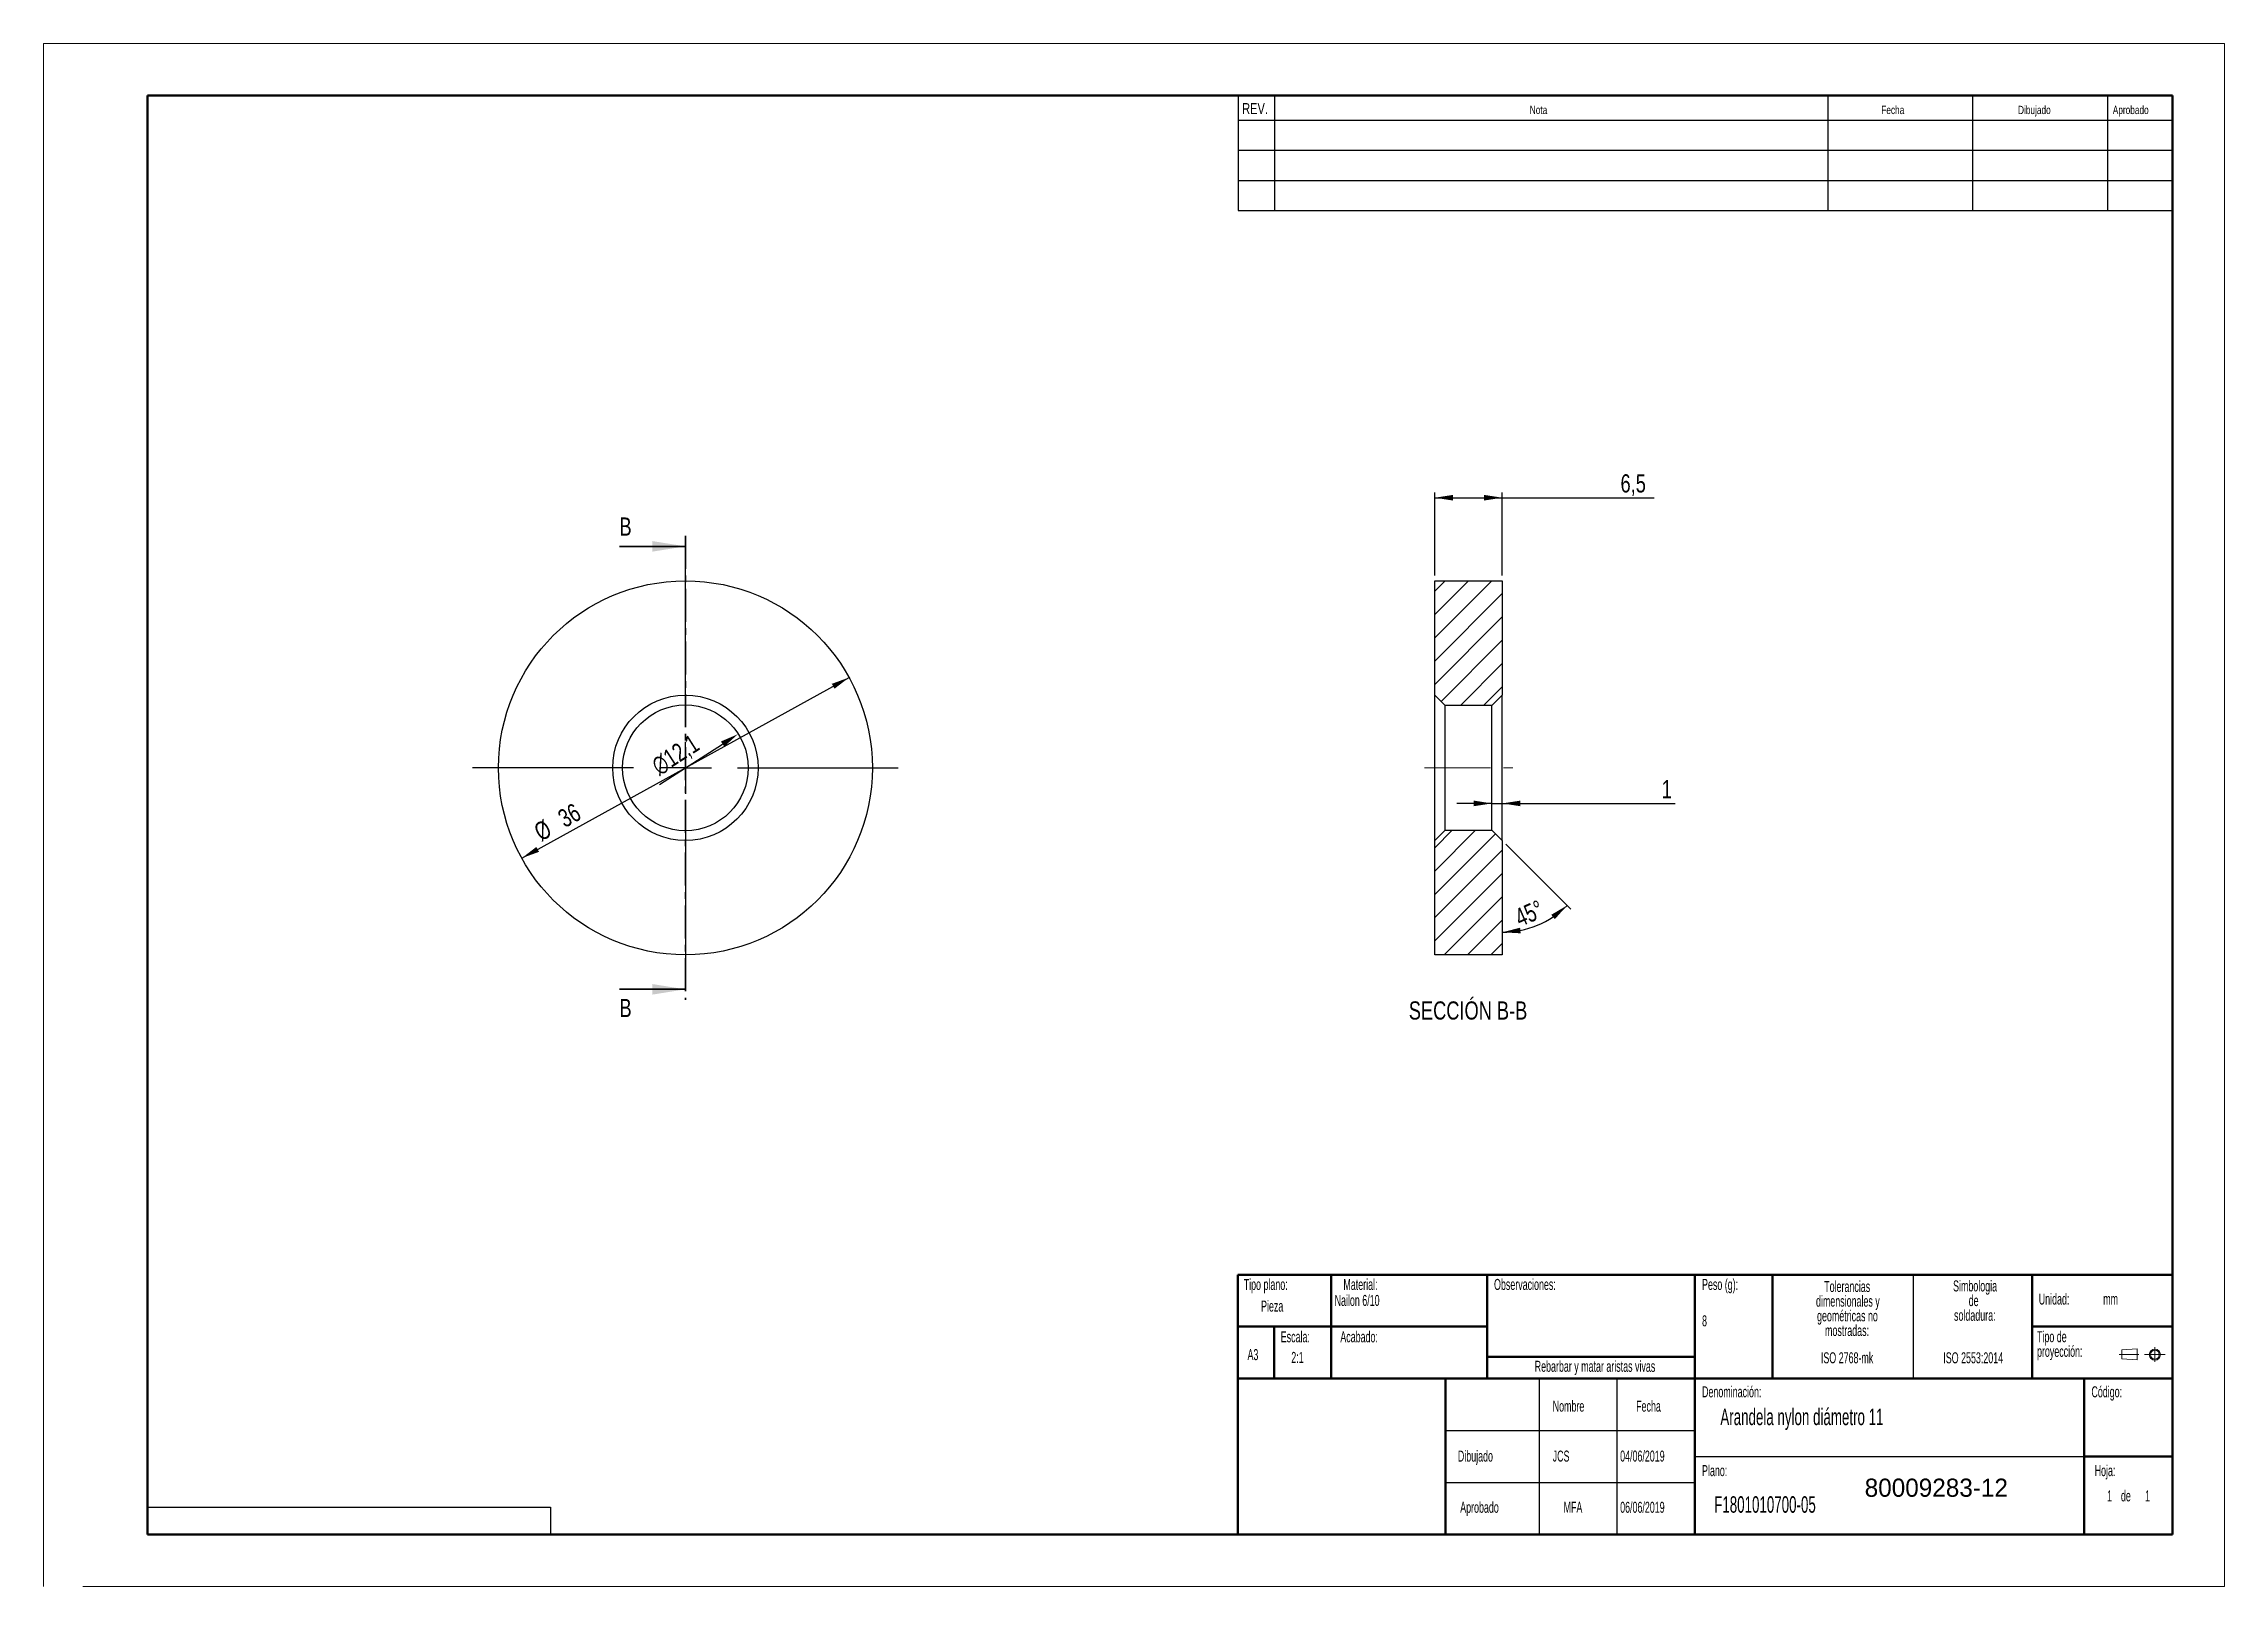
# Model space of a CAD drawing. Header units: millimetres. Extents: x 0 to 2826, y 0 to 813.
# Drawn here: x 0 to 420, y 0 to 297 of the extents above.
import ezdxf

# ---------------------------------------------------------------- set-up
doc = ezdxf.new("R2010")
doc.units = ezdxf.units.MM
doc.header["$PDSIZE"] = -1
doc.linetypes.add('CENTER', pattern=[10.16, 6.35, -1.27, 1.27, -1.27])
doc.linetypes.add('CENTERX2', pattern=[20.32, 12.7, -2.54, 2.54, -2.54])
doc.layers.add('FORMATO', color=7, linetype='Continuous')
doc.layers.add('SLD-0', color=179, linetype='Continuous')
doc.styles.add('SLDTEXTSTYLE0', font='TXT', dxfattribs={"width": 0.605})
doc.styles.add('SLDTEXTSTYLE1', font='TXT', dxfattribs={"width": 0.75})
doc.dimstyles.new('SLDDIMSTYLE0', dxfattribs={"dimtxt": 3.5, "dimasz": 3.5, "dimexe": 0, "dimexo": 0.0625, "dimgap": 0.875, "dimtad": 1, "dimdec": 1, "dimlfac": 0.5, "dimrnd": 1e-09, "dimzin": 12, "dimdsep": 46, "dimtxsty": 'SLDTEXTSTYLE1', "dimsah": 1, "dimcen": 0, "dimadec": 0, "dimazin": 3, "dimtfac": 1, "dimtdec": 1, "dimtmove": 0, "dimatfit": 3, "dimfxl": 1, "dimfrac": 2, "dimtolj": 1, "dimtzin": 12, "dimarcsym": 0})
doc.dimstyles.new('SLDDIMSTYLE1', dxfattribs={"dimtxt": 3.5, "dimasz": 3.5, "dimexe": 0, "dimexo": 0.0625, "dimgap": 0.875, "dimtad": 1, "dimdec": 1, "dimlfac": 0.5, "dimrnd": 1e-09, "dimzin": 12, "dimdsep": 46, "dimtxsty": 'SLDTEXTSTYLE1', "dimsah": 1, "dimcen": 0, "dimadec": 0, "dimazin": 3, "dimtfac": 1, "dimtdec": 1, "dimtmove": 0, "dimatfit": 3, "dimfxl": 1, "dimfrac": 2, "dimtolj": 1, "dimtzin": 12, "dimarcsym": 0})
doc.dimstyles.new('SLDDIMSTYLE2', dxfattribs={"dimtxt": 3.5, "dimasz": 3.5, "dimexe": 0, "dimexo": 0.0625, "dimgap": 0.875, "dimtad": 1, "dimdec": 4, "dimlfac": 0.5, "dimzin": 12, "dimdsep": 46, "dimtxsty": 'SLDTEXTSTYLE1', "dimsah": 1, "dimcen": 0.09, "dimazin": 3, "dimtfac": 1, "dimtofl": 0, "dimtmove": 0, "dimatfit": 3, "dimfxl": 1, "dimfrac": 2, "dimtolj": 1, "dimtzin": 12, "dimarcsym": 0})
doc.dimstyles.new('SLDDIMSTYLE3', dxfattribs={"dimtxt": 3.5, "dimasz": 3.5, "dimexe": 0, "dimexo": 0.0625, "dimgap": 0.875, "dimtad": 1, "dimdec": 1, "dimlfac": 0.5, "dimrnd": 1e-09, "dimzin": 12, "dimdsep": 46, "dimtxsty": 'SLDTEXTSTYLE1', "dimsah": 1, "dimcen": 0.09, "dimadec": 0, "dimazin": 3, "dimtfac": 1, "dimtdec": 1, "dimtmove": 0, "dimatfit": 0, "dimfxl": 1, "dimfrac": 2, "dimtolj": 1, "dimtzin": 12, "dimarcsym": 0})
doc.dimstyles.new('SLDDIMSTYLE4', dxfattribs={"dimtxt": 3.5, "dimasz": 3.5, "dimexe": 0, "dimexo": 0.0625, "dimgap": 0.875, "dimtad": 1, "dimdec": 1, "dimlfac": 0.5, "dimrnd": 1e-09, "dimzin": 12, "dimdsep": 46, "dimtxsty": 'SLDTEXTSTYLE1', "dimsah": 1, "dimcen": 0.09, "dimadec": 0, "dimazin": 3, "dimtfac": 1, "dimtdec": 1, "dimtofl": 0, "dimtmove": 0, "dimatfit": 3, "dimfxl": 1, "dimfrac": 2, "dimtolj": 1, "dimtzin": 12, "dimarcsym": 0})

# ---------------------------------------------------------------- blocks, each defined once
blk = doc.blocks.new('Bloque3')
at = {"color": 7, "linetype": 'CENTERX2', "lineweight": 18}
for p, q in [((397.92, 130.06), (394.8, 130.06)), ((398.88, 130.02), (402.16, 130.02)), ((400.52, 128.85), (400.52, 131.19))]:
    blk.add_line(p, q, dxfattribs=at)
at = {"color": 7, "linetype": 'Continuous', "lineweight": 18}
for p, q in [((397.68, 130.95), (395.23, 130.77)), ((395.23, 130.77), (395.23, 129.34)), ((397.68, 130.95), (397.68, 129.16)), ((397.68, 129.16), (395.23, 129.34))]:
    blk.add_line(p, q, dxfattribs=at)
for radius in [0.892, 0.713]:
    blk.add_circle((400.52, 130.02), radius, dxfattribs=at)
blk = doc.blocks.new('SW_NOTE_1')
at = {"layer": 'SLD-0', "color": 0, "attachment_point": 2, "style": 'SLDTEXTSTYLE0'}
for s, insert, char_height in [('dimensionales y', (7.54, -0.09), 2.1167), ('Tolerancias', (7.41, 2.73), 2.1167), ('geométricas no', (7.46, -2.92), 2.1167), ('mostradas:', (7.38, -5.74), 2.117)]:
    blk.add_mtext(s, dxfattribs=dict(at, insert=insert, char_height=char_height))
blk = doc.blocks.new('SW_NOTE_2')
at = {"layer": 'SLD-0', "color": 0, "attachment_point": 1, "style": 'SLDTEXTSTYLE0'}
for s, insert, char_height in [('Tipo de', (0, 2.73), 2.117), ('proyección:', (0, -0.09), 2.1167)]:
    blk.add_mtext(s, dxfattribs=dict(at, insert=insert, char_height=char_height))
blk = doc.blocks.new('SW_NOTE_3')
at = {"layer": 'SLD-0', "color": 0, "char_height": 2.117, "attachment_point": 2, "style": 'SLDTEXTSTYLE0'}
for s, insert in [('Simbologia', (7.11, 2.73)), ('de', (6.84, -0.09)), ('soldadura:', (7.06, -2.92))]:
    blk.add_mtext(s, dxfattribs=dict(at, insert=insert))
blk = doc.blocks.new('SW_NOTE_5')
at = {"layer": 'SLD-0', "color": 0, "attachment_point": 2, "style": 'SLDTEXTSTYLE0'}
for s, insert, char_height in [('dimensionales y', (7.54, -0.09), 2.1167), ('Tolerancias', (7.41, 2.73), 2.1167), ('geométricas no', (7.46, -2.92), 2.1167), ('mostradas:', (7.38, -5.74), 2.117)]:
    blk.add_mtext(s, dxfattribs=dict(at, insert=insert, char_height=char_height))
blk = doc.blocks.new('SW_NOTE_6')
at = {"layer": 'SLD-0', "color": 0, "attachment_point": 1, "style": 'SLDTEXTSTYLE0'}
for s, insert, char_height in [('Tipo de', (0, 2.73), 2.117), ('proyección:', (0, -0.09), 2.1167)]:
    blk.add_mtext(s, dxfattribs=dict(at, insert=insert, char_height=char_height))
blk = doc.blocks.new('SW_NOTE_7')
at = {"layer": 'SLD-0', "color": 0, "char_height": 2.117, "attachment_point": 2, "style": 'SLDTEXTSTYLE0'}
for s, insert in [('Simbologia', (7.11, 2.73)), ('de', (6.84, -0.09)), ('soldadura:', (7.06, -2.92))]:
    blk.add_mtext(s, dxfattribs=dict(at, insert=insert))
blk = doc.blocks.new('_D')
at = {"layer": 'FORMATO', "color": 52, "transparency": 16777216}
blk.add_line((92.08, 140.19), (155.13, 174.97), dxfattribs=at)
for points in [[(155.13, 174.97), (151.8, 173.75), (152.32, 172.81)], [(92.08, 140.19), (95.41, 141.41), (94.89, 142.35)]]:
    blk.add_solid(points, dxfattribs=at)
at = {"layer": 'FORMATO', "color": 52, "transparency": 16777216, "char_height": 3.5, "attachment_point": 1, "rotation": 28.8843, "style": 'SLDTEXTSTYLE1'}
for s, insert in [('%%c', (94.09, 146.43)), ('36', (98.69, 149.03))]:
    blk.add_mtext(s, dxfattribs=dict(at, insert=insert))
blk = doc.blocks.new('_D_1')
at = {"layer": 'Defpoints', "color": 0, "transparency": 16777216}
for p in [(133.71, 164.05), (113.5, 151.11)]:
    blk.add_point(p, dxfattribs=at)
at = {"layer": 'FORMATO', "color": 0, "lineweight": -2, "transparency": 16777216}
blk.add_line((118.6, 154.38), (130.77, 162.16), dxfattribs=at)
at = {"layer": 'FORMATO', "color": 0, "transparency": 16777216}
blk.add_solid([(130.45, 162.65), (131.08, 161.67), (133.71, 164.05)], dxfattribs=at)
at = {"layer": 'FORMATO', "color": 0, "transparency": 16777216, "insert": (116.67, 159.03), "char_height": 3.5, "attachment_point": 1, "rotation": 32.6125, "style": 'SLDTEXTSTYLE1'}
blk.add_mtext('\\A1;∅12,1', dxfattribs=at)
blk = doc.blocks.new('SW_CENTERMARKSYMBOL_0')
at = {"layer": 'FORMATO', "color": 0}
for p, q in [((0, 10), (0, 41)), ((0, 0), (0, 5)), ((-10, 0), (-41, 0)), ((0, 0), (-5, 0)), ((0, 0), (0, -5)), ((0, 0), (5, 0)), ((10, 0), (41, 0)), ((0, -10), (0, -41))]:
    blk.add_line(p, q, dxfattribs=at)
blk = doc.blocks.new('_D_2')
at = {"layer": 'FORMATO', "color": 52, "transparency": 16777216}
blk.add_line((281.64, 142.87), (294.12, 130.38), dxfattribs=at)
blk.add_arc((280.93, 143.58), 17.66, 270, 315, dxfattribs=at)
for points in [[(293.42, 131.09), (290.37, 129.29), (291.05, 128.45)], [(280.93, 125.92), (284.47, 125.72), (284.36, 126.8)]]:
    blk.add_solid(points, dxfattribs=at)
at = {"layer": 'FORMATO', "color": 52, "transparency": 16777216, "insert": (282.96, 130.12), "char_height": 3.5, "attachment_point": 1, "rotation": 23.5826, "style": 'SLDTEXTSTYLE1'}
blk.add_mtext('45°', dxfattribs=at)
blk = doc.blocks.new('_D_3')
at = {"layer": 'FORMATO', "color": 52, "transparency": 16777216}
for p, q in [((278.93, 150.73), (272.2, 150.73)), ((278.93, 150.73), (280.93, 150.73)), ((280.93, 150.73), (314.22, 150.73))]:
    blk.add_line(p, q, dxfattribs=at)
for points in [[(278.93, 150.73), (275.43, 151.27), (275.43, 150.19)], [(280.93, 150.73), (284.43, 150.19), (284.43, 151.27)]]:
    blk.add_solid(points, dxfattribs=at)
at = {"layer": 'FORMATO', "color": 52, "transparency": 16777216, "insert": (311.64, 155.24), "char_height": 3.5, "attachment_point": 1, "style": 'SLDTEXTSTYLE1'}
blk.add_mtext('1', dxfattribs=at)
blk = doc.blocks.new('_D_4')
at = {"layer": 'FORMATO', "color": 52, "transparency": 16777216}
for p, q in [((267.93, 194.58), (267.93, 210.58)), ((280.93, 194.58), (280.93, 210.58)), ((267.93, 209.58), (280.93, 209.58)), ((280.93, 209.58), (310.16, 209.58))]:
    blk.add_line(p, q, dxfattribs=at)
for points in [[(267.93, 209.58), (271.43, 209.04), (271.43, 210.12)], [(280.93, 209.58), (277.43, 210.12), (277.43, 209.04)]]:
    blk.add_solid(points, dxfattribs=at)
at = {"layer": 'FORMATO', "color": 52, "transparency": 16777216, "insert": (303.7, 214.09), "char_height": 3.5, "attachment_point": 1, "style": 'SLDTEXTSTYLE1'}
blk.add_mtext('6,5', dxfattribs=at)

msp = doc.modelspace()

# ---------------------------------------------------------------- hatches: boundary and pattern name
at = {"linetype": 'Continuous', "lineweight": 18}
h = msp.add_hatch(dxfattribs=at)
h.set_pattern_fill('ANSI31', style=0)
h.paths.add_polyline_path([(267.93013, 193.57769), (267.93013, 171.57769), (269.93013, 169.57769), (278.93013, 169.57769), (280.93013, 171.57769), (280.93013, 193.57769)], flags=0)
h = msp.add_hatch(dxfattribs=at)
h.set_pattern_fill('ANSI31', style=0)
h.paths.add_polyline_path([(267.93013, 143.57769), (267.93013, 121.57769), (280.93013, 121.57769), (280.93013, 143.57769), (278.93013, 145.57769), (269.93013, 145.57769)], flags=0)

# ---------------------------------------------------------------- linework, layer by layer
at = {"color": 7, "linetype": 'Continuous', "lineweight": 18}
for p, q in [((0, 297), (420, 297)), ((0, 297), (0, -0.00135)), ((420, 297), (420, 0)), ((7.53062, 0), (420, 0))]:
    msp.add_line(p, q, dxfattribs=at)
at = {"color": 7, "linetype": 'Continuous', "lineweight": 50}
for p, q in [((410, 287), (20, 287)), ((20, 10), (20, 287)), ((410, 10), (410, 287)), ((230, 60), (410, 60)), ((230, 60), (230, 10)), ((20, 10), (410, 10))]:
    msp.add_line(p, q, dxfattribs=at)
at = {"color": 7, "linetype": 'CENTER', "lineweight": 35}
msp.add_line((123.60549, 202.21769), (123.60549, 112.93769), dxfattribs=at)
at = {"color": 7, "linetype": 'Continuous', "lineweight": 35}
for p, q in [((110.90549, 200.21769), (123.60549, 200.21769)), ((110.90549, 114.93769), (123.60549, 114.93769))]:
    msp.add_line(p, q, dxfattribs=at)
at = {"color": 7, "linetype": 'Continuous', "lineweight": 25}
for p, q in [((267.93013, 193.57769), (280.93013, 193.57769)), ((267.93013, 171.57769), (267.93013, 193.57769)), ((280.93013, 193.57769), (280.93013, 171.57769)), ((269.93013, 169.57769), (267.93013, 171.57769)), ((267.93013, 143.57769), (267.93013, 171.57769)), ((278.93013, 169.57769), (269.93013, 169.57769)), ((269.93013, 145.57769), (269.93013, 169.57769)), ((280.93013, 171.57769), (278.93013, 169.57769)), ((278.93013, 145.57769), (278.93013, 169.57769)), ((280.93013, 143.57769), (280.93013, 171.57769)), ((267.93013, 143.57769), (269.93013, 145.57769)), ((267.93013, 121.57769), (267.93013, 143.57769)), ((269.93013, 145.57769), (278.93013, 145.57769)), ((278.93013, 145.57769), (280.93013, 143.57769)), ((280.93013, 143.57769), (280.93013, 121.57769)), ((280.93013, 121.57769), (267.93013, 121.57769))]:
    msp.add_line(p, q, dxfattribs=at)
for radius in [36, 14, 12.1]:
    msp.add_circle((123.60549, 157.57769), radius, dxfattribs=at)
at = {"color": 7, "linetype": 'Continuous', "lineweight": 35}
for points in [[(123.60549, 200.21769), (117.25549, 201.23369), (117.25549, 199.20169)], [(123.60549, 114.93769), (117.25549, 115.95369), (117.25549, 113.92169)]]:
    msp.add_solid(points, dxfattribs=at)
at = {"layer": 'FORMATO'}
for p, q in [((230.09147, 287), (410, 287)), ((230.09147, 287), (230.09147, 264.86559)), ((237.03357, 287), (237.03357, 264.86559)), ((343.65705, 287), (343.65705, 264.86559)), ((371.46224, 287), (371.46224, 264.86559)), ((397.51274, 287), (397.51274, 264.86559)), ((410, 287), (410, 264.86559)), ((230.09147, 282.26559), (410, 282.26559)), ((230.09147, 276.46559), (410, 276.46559)), ((230.09147, 270.66559), (410, 270.66559)), ((230.09147, 264.86559), (410, 264.86559))]:
    msp.add_line(p, q, dxfattribs=at)
at = {"layer": 'FORMATO', "color": 52, "linetype": 'CENTERX2', "lineweight": 18}
msp.add_line((265.93013, 157.57769), (282.93013, 157.57769), dxfattribs=at)
at = {"layer": 'SLD-0', "lineweight": 50}
for p, q in [((248, 60), (248, 40)), ((278, 60), (278, 40)), ((318, 60), (318, 40)), ((333, 60), (333, 40)), ((383, 60), (383, 40)), ((230, 50), (248, 50)), ((237, 50), (237, 40)), ((248, 50), (278, 50)), ((383, 50), (410, 50)), ((278, 44.15793), (318, 44.15793)), ((230, 40), (410, 40)), ((270, 40), (270, 10)), ((318, 40), (318, 10)), ((393, 40), (393, 10)), ((393, 25), (410, 25))]:
    msp.add_line(p, q, dxfattribs=at)
at = {"layer": 'SLD-0'}
for p, q in [((360.08171, 60), (360.08171, 40)), ((288, 40), (288, 10)), ((303, 40), (303, 10)), ((270, 30), (318, 30)), ((318, 25), (393, 25)), ((270, 20), (318, 20)), ((20.00222, 15.24515), (97.62867, 15.24515)), ((97.62867, 15.24515), (97.62867, 10))]:
    msp.add_line(p, q, dxfattribs=at)

# ---------------------------------------------------------------- block references
at = {"color": 7, "linetype": 'Continuous', "xscale": 1.2, "yscale": 1.2, "zscale": 1.2}
msp.add_blockref('Bloque3', (-74.01076, -111.40755), dxfattribs=at)
msp.add_blockref('Bloque3', (-74.01076, -111.40755), dxfattribs=at)
at = {"layer": 'FORMATO', "color": 52}
msp.add_blockref('SW_CENTERMARKSYMBOL_0', (123.60549, 157.57769), dxfattribs=at)
at = {"layer": 'SLD-0'}
for name, p in [('SW_NOTE_1', (339.94542, 56.05598)), ('SW_NOTE_5', (339.94542, 56.05598)), ('SW_NOTE_3', (364.87312, 56.16554)), ('SW_NOTE_7', (364.87312, 56.16554)), ('SW_NOTE_2', (383.914, 46.39095)), ('SW_NOTE_6', (383.914, 46.39095))]:
    msp.add_blockref(name, p, dxfattribs=at)

# ---------------------------------------------------------------- texts
at = {"color": 7, "linetype": 'Continuous', "char_height": 3.5, "attachment_point": 1, "style": 'SLDTEXTSTYLE1'}
for insert in [(110.90549, 205.77582), (110.90549, 113.08684)]:
    msp.add_mtext('B', dxfattribs=dict(at, insert=insert))
at = {"insert": (350.72576, 20.74656), "char_height": 3.5, "attachment_point": 1}
msp.add_mtext_dynamic_manual_height_columns('80009283-12', width=40.558551, gutter_width=17.5, heights=[0], dxfattribs=at)
at = {"layer": 'FORMATO', "style": 'SLDTEXTSTYLE1'}
for s, insert, char_height, attachment_point in [('REV.', (230.8357, 285.55214), 2.116667, 1), ('Nota', (286.22438, 285.02582), 1.5875, 1), ('Fecha', (353.92641, 285.02582), 1.5875, 1), ('Dibujado', (380.26085, 285.02582), 1.5875, 1), ('Aprobado', (398.51007, 285.02582), 1.5875, 1), ('SECCIÓN B-B', (274.33655, 112.61374), 3.5, 2)]:
    msp.add_mtext(s, dxfattribs=dict(at, insert=insert, char_height=char_height, attachment_point=attachment_point))
at = {"layer": 'SLD-0', "style": 'SLDTEXTSTYLE0'}
for s, insert, char_height, attachment_point in [('Tipo plano:', (231.12929, 59.18086), 2.1166667, 1), ('Tipo plano:', (231.12929, 59.18086), 2.1166667, 1), ('Material:', (250.32967, 59.18086), 2.116667, 1), ('Material:', (250.32967, 59.18086), 2.116667, 1), ('Observaciones:', (279.33862, 59.18086), 2.1166667, 1), ('Observaciones:', (279.33862, 59.18086), 2.1166667, 1), ('Peso (g):', (319.40306, 59.18086), 2.116667, 1), ('Peso (g):', (319.40306, 59.18086), 2.116667, 1), ('Pieza', (234.47259, 55.0192), 2.116667, 1), ('Pieza', (234.47259, 55.0192), 2.116667, 1), ('Nailon 6/10', (248.63483, 56.10576), 2.1166667, 1), ('Nailon 6/10', (248.63483, 56.10576), 2.1166667, 1), ('Unidad:', (384.24615, 56.37063), 2.116667, 1), ('Unidad:', (384.24615, 56.37063), 2.116667, 1), ('mm', (396.66218, 56.37063), 2.116667, 1), ('mm', (396.66218, 56.37063), 2.116667, 1), ('8', (319.40306, 52.18131), 2.11667, 1), ('8', (319.40306, 52.18131), 2.11667, 1), ('Escala:', (238.2631, 49.10147), 2.116667, 1), ('Escala:', (238.2631, 49.10147), 2.116667, 1), ('Acabado:', (249.73828, 49.10147), 2.116667, 1), ('Acabado:', (249.73828, 49.10147), 2.116667, 1), ('A3', (231.85935, 45.67437), 2.116667, 1), ('A3', (231.85935, 45.67437), 2.116667, 1), ('2:1', (240.29023, 45.13474), 2.116667, 1), ('2:1', (240.29023, 45.13474), 2.116667, 1), ('Rebarbar y matar aristas vivas', (298.78549, 43.42373), 2.1166667, 2), ('Rebarbar y matar aristas vivas', (298.78549, 43.42373), 2.1166667, 2), ('ISO 2768-mk', (347.33661, 45.06002), 2.1166667, 2), ('ISO 2768-mk', (347.33661, 45.06002), 2.1166667, 2), ('ISO 2553:2014', (371.62539, 45.06002), 2.1166667, 2), ('ISO 2553:2014', (371.62539, 45.06002), 2.1166667, 2), ('Denominación:', (319.40306, 38.51431), 2.1166667, 1), ('Denominación:', (319.40306, 38.51431), 2.1166667, 1), ('Código:', (394.39794, 38.51431), 2.116667, 1), ('Código:', (394.39794, 38.51431), 2.116667, 1), ('Nombre', (290.63775, 35.75483), 2.116667, 1), ('Nombre', (290.63775, 35.75483), 2.116667, 1), ('Fecha', (306.70833, 35.75483), 2.116667, 1), ('Fecha', (306.70833, 35.75483), 2.116667, 1), ('Arandela nylon diámetro 11', (322.92959, 34.21733), 3.175, 1), ('Arandela nylon diámetro 11', (322.92959, 34.21733), 3.175, 1), ('Dibujado', (272.37319, 26.14031), 2.116667, 1), ('Dibujado', (272.37319, 26.14031), 2.116667, 1), ('JCS', (290.63775, 26.14031), 2.116667, 1), ('04/06/2019', (303.62865, 26.14031), 2.116667, 1), ('Plano:', (319.40306, 23.33827), 2.116667, 1), ('Plano:', (319.40306, 23.33827), 2.116667, 1), ('Hoja:', (395.01392, 23.33827), 2.116667, 1), ('Hoja:', (395.01392, 23.33827), 2.116667, 1), ('F1801010700-05', (321.73897, 17.34676), 3.175, 1), ('F1801010700-05', (321.73897, 17.34676), 3.175, 1), ('1', (397.41271, 18.4749), 2.11667, 1), ('1', (397.41271, 18.4749), 2.11667, 1), ('1', (397.41271, 18.4749), 2.11667, 1), ('1', (397.41271, 18.4749), 2.11667, 1), ('de', (400.0775, 18.4749), 2.116667, 1), ('de', (400.0775, 18.4749), 2.116667, 1), ('de', (400.0775, 18.4749), 2.116667, 1), ('de', (400.0775, 18.4749), 2.116667, 1), ('1', (404.7308, 18.4749), 2.11667, 1), ('1', (404.7308, 18.4749), 2.11667, 1), ('1', (404.7308, 18.4749), 2.11667, 1), ('1', (404.7308, 18.4749), 2.11667, 1), ('Aprobado', (272.82454, 16.28236), 2.116667, 1), ('Aprobado', (272.82454, 16.28236), 2.116667, 1), ('MFA', (292.73506, 16.28236), 2.116667, 1), ('06/06/2019', (303.62865, 16.28236), 2.116667, 1)]:
    msp.add_mtext(s, dxfattribs=dict(at, insert=insert, char_height=char_height, attachment_point=attachment_point))

# ---------------------------------------------------------------- dimensions: what is measured, and where the dimension line sits
at = {"layer": 'FORMATO', "color": 52}
for base, p1, p2, dimstyle, picture, middle in [((280.93013, 209.57769), (267.93013, 193.57769), (280.93013, 193.57769), 'SLDDIMSTYLE4', '_D_4', (306.93013, 209.57769)), ((280.93013, 150.72796), (278.93013, 145.57769), (280.93013, 121.57769), 'SLDDIMSTYLE3', '_D_3', (312.93013, 150.72796))]:
    dim = msp.add_linear_dim(base=base, p1=p1, p2=p2, dimstyle=dimstyle, dxfattribs=at)
    dim.commit()
    dim.dimension.update_dxf_attribs({"geometry": picture, "text_midpoint": middle, "dimtype": 160})
dim = msp.add_diameter_dim_2p(p1=(92.08399, 140.18817), p2=(155.12698, 174.96721), dimstyle='SLDDIMSTYLE0', dxfattribs=at)
dim.commit()
dim.dimension.update_dxf_attribs({"geometry": '_D', "text_midpoint": (100.70831, 144.94597), "dimtype": 163})
dim = msp.add_diameter_dim_2p(p1=(113.49747, 151.11024), p2=(133.71351, 164.04515), text='<>,1', dimstyle='SLDDIMSTYLE1', dxfattribs=at)
dim.commit()
dim.dimension.update_dxf_attribs({"geometry": '_D_1', "text_midpoint": (123.21064, 157.32506), "dimtype": 163})
dim = msp.add_angular_dim_2l(base=(287.68795, 127.26289), line1=((278.93013, 145.57769), (280.93013, 143.57769)), line2=((280.93013, 121.57769), (280.93013, 143.57769)), dimstyle='SLDDIMSTYLE2', dxfattribs=at)
dim.commit()
dim.dimension.update_dxf_attribs({"geometry": '_D_2', "text_midpoint": (287.99498, 127.39348), "dimtype": 162})

doc.saveas('drawing.dxf')
